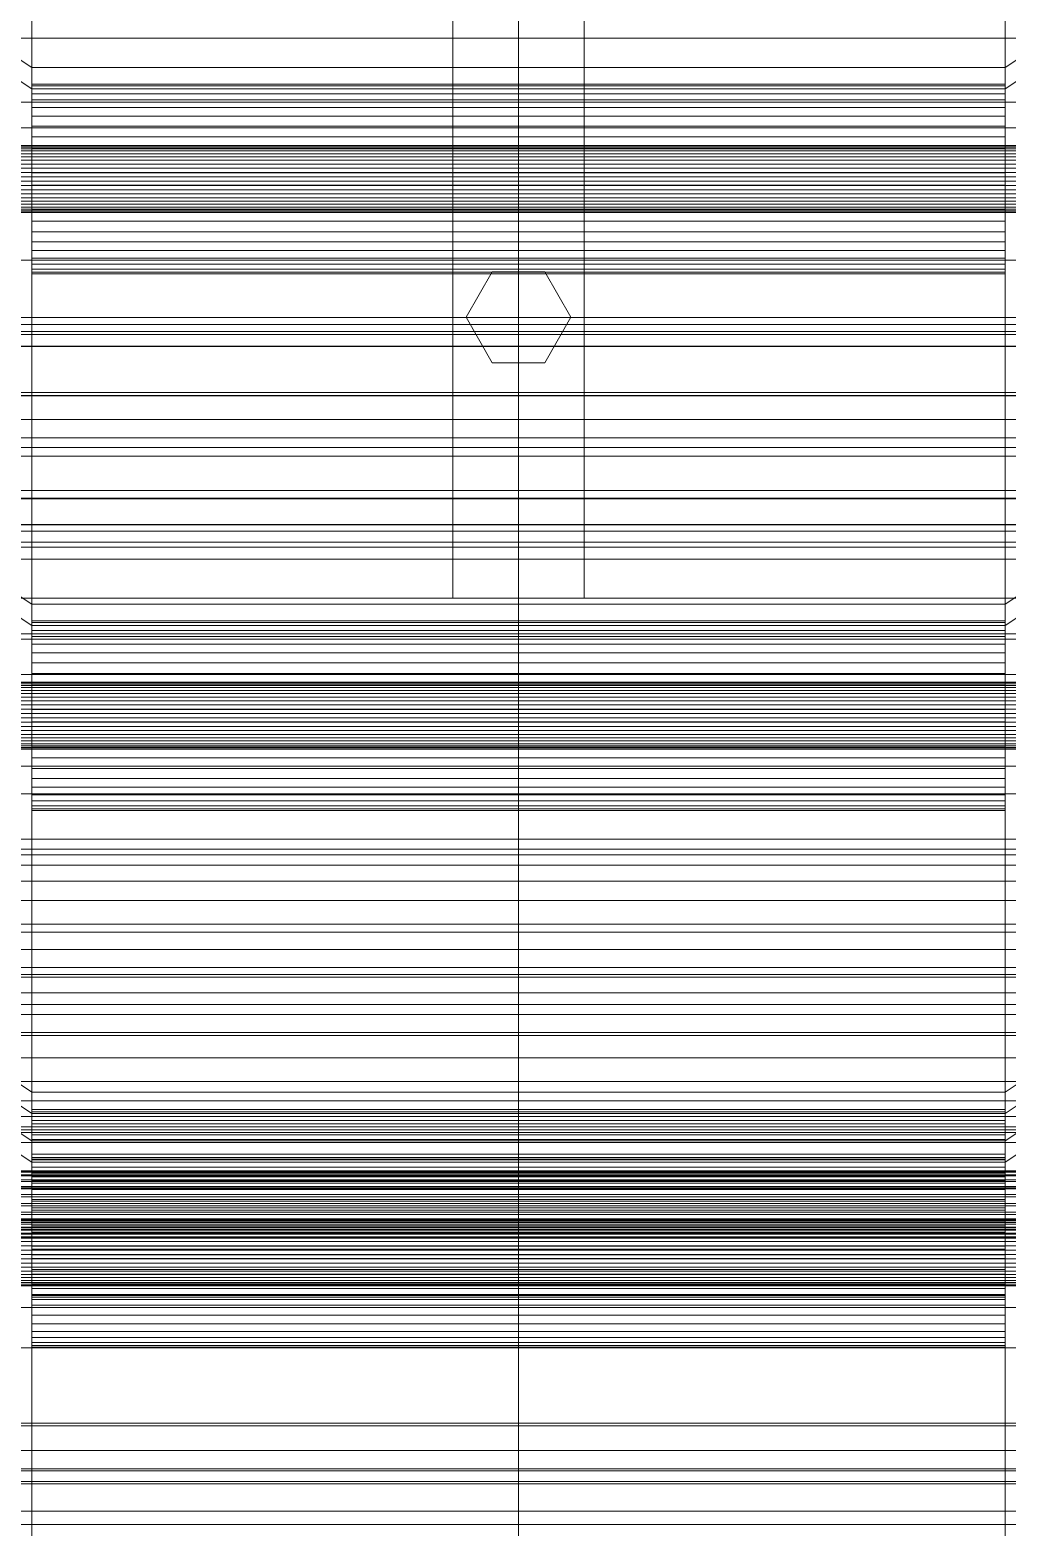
# Model space of a CAD drawing. Header units: millimetres. Extents: x -1970 to 34302, y -65268 to 6837.
# Drawn here: x -130.5 to 130.5, y -32948.1 to -32548.3 of the extents above; entities that cross this region are included whole.
import ezdxf

# ---------------------------------------------------------------- set-up
doc = ezdxf.new("R2010")
doc.units = ezdxf.units.MM
for name, color, linetype, lineweight in [('frontal_C01', 7, 'Continuous', 0), ('frontal_C01-mix', 7, 'Continuous', 0), ('frontal_C02', 7, 'Continuous', 0), ('frontal_tolva', 7, 'Continuous', 0)]:
    doc.layers.add(name, color=color, linetype=linetype, lineweight=lineweight)

msp = doc.modelspace()

# ---------------------------------------------------------------- linework, layer by layer
at = {"layer": 'frontal_C01'}
for p, q in [((-130, -32558.316), (-130, -32333.634)), ((0, -32558.316), (0, -32333.634)), ((130, -32558.316), (130, -32333.634)), ((-130, -32339.322), (-130, -32564.003)), ((0, -32339.322), (0, -32564.003)), ((130, -32339.322), (130, -32564.003)), ((-130, -32558.316), (-228.298, -32493.072)), ((228.298, -32493.072), (130, -32558.316)), ((-228.298, -32498.76), (-130, -32564.003)), ((130, -32564.003), (228.298, -32498.76)), ((-130, -32701.667), (-130, -32558.316)), ((0, -32558.316), (-130, -32558.316)), ((0, -32701.667), (0, -32558.316)), ((130, -32558.316), (0, -32558.316)), ((130, -32701.667), (130, -32558.316)), ((-130, -32564.003), (-130, -32562.718)), ((-130, -32562.718), (-130, -32563.161)), ((-130, -32562.718), (130, -32562.718)), ((130, -32563.161), (130, -32562.718)), ((130, -32562.718), (130, -32564.003)), ((-130, -32563.161), (-130, -32565.3)), ((-130, -32563.161), (130, -32563.161)), ((-130, -32564.003), (-130, -32707.354)), ((-130, -32564.003), (0, -32564.003)), ((-130, -32566.928), (-130, -32564.003)), ((-130, -32564.003), (130, -32564.003)), ((-130, -32565.3), (-130, -32568.992)), ((-130, -32565.3), (130, -32565.3)), ((-130, -32571.293), (-130, -32566.928)), ((-130, -32566.928), (130, -32566.928)), ((0, -32564.003), (0, -32707.354)), ((0, -32564.003), (130, -32564.003)), ((130, -32565.3), (130, -32563.161)), ((130, -32564.003), (130, -32707.354)), ((130, -32564.003), (130, -32566.928)), ((130, -32568.992), (130, -32565.3)), ((130, -32566.928), (130, -32571.293)), ((300, -32567.576), (-300, -32567.576)), ((-130, -32568.992), (-130, -32573.983)), ((-130, -32568.992), (130, -32568.992)), ((130, -32573.983), (130, -32568.992)), ((-130, -32576.801), (-130, -32571.293)), ((-130, -32571.293), (130, -32571.293)), ((-130, -32573.983), (-130, -32579.933)), ((-130, -32573.983), (130, -32573.983)), ((130, -32571.293), (130, -32576.801)), ((130, -32579.933), (130, -32573.983)), ((-148, -32579.084), (148, -32579.084)), ((-130, -32583.077), (-130, -32576.801)), ((-130, -32576.801), (130, -32576.801)), ((130, -32576.801), (130, -32583.077)), ((-148, -32579.241), (148, -32579.241)), ((-148, -32579.54), (148, -32579.54)), ((-148, -32579.999), (148, -32579.999)), ((-148, -32580.576), (148, -32580.576)), ((-148, -32581.307), (148, -32581.307)), ((-148, -32582.123), (148, -32582.123)), ((-148, -32583.076), (148, -32583.076)), ((-130, -32579.933), (-130, -32586.439)), ((130, -32579.933), (-130, -32579.933)), ((-130, -32589.693), (-130, -32583.077)), ((-130, -32583.077), (130, -32583.077)), ((130, -32586.439), (130, -32579.933)), ((130, -32583.077), (130, -32589.693)), ((-148, -32584.075), (148, -32584.075)), ((148, -32585.184), (-148, -32585.184)), ((-148, -32586.298), (148, -32586.298)), ((-130, -32586.439), (-130, -32593.054)), ((-130, -32586.439), (130, -32586.439)), ((130, -32593.054), (130, -32586.439)), ((300, -32589.772), (-300, -32589.772)), ((-148, -32587.489), (148, -32587.489)), ((-148, -32588.643), (148, -32588.643)), ((-148, -32589.834), (148, -32589.834)), ((-148, -32590.947), (148, -32590.947)), ((-130, -32596.198), (-130, -32589.693)), ((-130, -32589.693), (130, -32589.693)), ((130, -32589.693), (130, -32596.198)), ((-148, -32592.057), (148, -32592.057)), ((-148, -32593.056), (148, -32593.056)), ((-148, -32594.009), (148, -32594.009)), ((-148, -32594.825), (148, -32594.825)), ((-130, -32593.054), (-130, -32599.33)), ((-130, -32593.054), (130, -32593.054)), ((130, -32599.33), (130, -32593.054)), ((-148, -32595.556), (148, -32595.556)), ((-148, -32596.132), (148, -32596.132)), ((-148, -32596.592), (148, -32596.592)), ((-148, -32596.891), (148, -32596.891)), ((-148, -32597.047), (148, -32597.047)), ((-130, -32602.149), (-130, -32596.198)), ((-130, -32596.198), (130, -32596.198)), ((130, -32596.198), (130, -32602.149)), ((-130, -32599.33), (-130, -32604.839)), ((-130, -32599.33), (130, -32599.33)), ((-130, -32607.14), (-130, -32602.149)), ((-130, -32602.149), (130, -32602.149)), ((130, -32604.839), (130, -32599.33)), ((130, -32602.149), (130, -32607.14)), ((-130, -32604.839), (-130, -32609.204)), ((-130, -32604.839), (130, -32604.839)), ((-130, -32610.831), (-130, -32607.14)), ((-130, -32607.14), (130, -32607.14)), ((130, -32609.204), (130, -32604.839)), ((130, -32607.14), (130, -32610.831)), ((300, -32609.747), (-300, -32609.747)), ((-130, -32609.204), (-130, -32612.129)), ((-130, -32609.204), (130, -32609.204)), ((-130, -32612.971), (-130, -32610.831)), ((-130, -32610.831), (130, -32610.831)), ((130, -32612.129), (130, -32609.204)), ((130, -32610.831), (130, -32612.971)), ((-130, -32612.129), (-130, -32613.414)), ((-130, -32612.129), (130, -32612.129)), ((-130, -32613.414), (-130, -32612.971)), ((-130, -32612.971), (130, -32612.971)), ((-130, -32613.414), (130, -32613.414)), ((130, -32613.414), (130, -32612.129)), ((130, -32612.971), (130, -32613.414)), ((300, -32628.807), (-300, -32628.807)), ((-130, -32701.667), (-228.298, -32636.423)), ((228.298, -32636.423), (130, -32701.667)), ((-228.298, -32642.111), (-130, -32707.354)), ((130, -32707.354), (228.298, -32642.111)), ((-425, -32645.87), (425, -32645.87)), ((300, -32645.117), (-300, -32645.117)), ((425, -32657.238), (-425, -32657.238)), ((425, -32662.134), (-425, -32662.134)), ((300, -32659.742), (-300, -32659.742)), ((-425, -32673.503), (425, -32673.503)), ((300, -32671.275), (-300, -32671.275)), ((300, -32680.469), (-300, -32680.469)), ((250, -32680.37), (-250, -32680.37)), ((300, -32686.439), (-300, -32686.439)), ((-250, -32685.104), (250, -32685.104)), ((300, -32689.575), (-300, -32689.575)), ((-130, -32845.018), (-130, -32701.667)), ((0, -32701.667), (-130, -32701.667)), ((0, -32845.018), (0, -32701.667)), ((130, -32701.667), (0, -32701.667)), ((130, -32845.018), (130, -32701.667)), ((-130, -32707.354), (-130, -32706.069)), ((-130, -32706.069), (-130, -32706.512)), ((-130, -32706.069), (130, -32706.069)), ((-130, -32706.512), (-130, -32708.651)), ((-130, -32706.512), (130, -32706.512)), ((130, -32706.512), (130, -32706.069)), ((130, -32706.069), (130, -32707.354)), ((130, -32708.651), (130, -32706.512)), ((-130, -32707.354), (-130, -32850.705)), ((-130, -32707.354), (0, -32707.354)), ((-130, -32710.279), (-130, -32707.354)), ((-130, -32707.354), (130, -32707.354)), ((-130, -32708.651), (-130, -32712.343)), ((-130, -32708.651), (130, -32708.651)), ((-130, -32714.644), (-130, -32710.279)), ((-130, -32710.279), (130, -32710.279)), ((0, -32707.354), (0, -32850.705)), ((0, -32707.354), (130, -32707.354)), ((130, -32707.354), (130, -32850.705)), ((130, -32707.354), (130, -32710.279)), ((130, -32712.343), (130, -32708.651)), ((130, -32710.279), (130, -32714.644)), ((-130, -32712.343), (-130, -32717.334)), ((-130, -32712.343), (130, -32712.343)), ((-130, -32720.152), (-130, -32714.644)), ((-130, -32714.644), (130, -32714.644)), ((130, -32717.334), (130, -32712.343)), ((130, -32714.644), (130, -32720.152)), ((-130, -32717.334), (-130, -32723.285)), ((-130, -32717.334), (130, -32717.334)), ((130, -32723.285), (130, -32717.334)), ((-148, -32722.436), (148, -32722.436)), ((-148, -32722.592), (148, -32722.592)), ((-148, -32722.891), (148, -32722.891)), ((-130, -32726.428), (-130, -32720.152)), ((-130, -32720.152), (130, -32720.152)), ((130, -32720.152), (130, -32726.428)), ((-148, -32723.351), (148, -32723.351)), ((-148, -32723.927), (148, -32723.927)), ((-148, -32724.658), (148, -32724.658)), ((-148, -32725.474), (148, -32725.474)), ((-148, -32726.427), (148, -32726.427)), ((-130, -32723.285), (-130, -32729.79)), ((130, -32723.285), (-130, -32723.285)), ((-130, -32733.044), (-130, -32726.428)), ((-130, -32726.428), (130, -32726.428)), ((130, -32729.79), (130, -32723.285)), ((130, -32726.428), (130, -32733.044)), ((-148, -32727.426), (148, -32727.426)), ((148, -32728.535), (-148, -32728.535)), ((-148, -32729.649), (148, -32729.649)), ((-148, -32730.84), (148, -32730.84)), ((-130, -32729.79), (-130, -32736.406)), ((-130, -32729.79), (130, -32729.79)), ((130, -32736.406), (130, -32729.79)), ((-148, -32731.994), (148, -32731.994)), ((-148, -32733.185), (148, -32733.185)), ((-148, -32734.299), (148, -32734.299)), ((-130, -32739.549), (-130, -32733.044)), ((-130, -32733.044), (130, -32733.044)), ((130, -32733.044), (130, -32739.549)), ((-148, -32735.408), (148, -32735.408)), ((-148, -32736.407), (148, -32736.407)), ((-148, -32737.36), (148, -32737.36)), ((-148, -32738.176), (148, -32738.176)), ((-148, -32738.907), (148, -32738.907)), ((-130, -32736.406), (-130, -32742.682)), ((-130, -32736.406), (130, -32736.406)), ((130, -32742.682), (130, -32736.406)), ((-148, -32739.484), (148, -32739.484)), ((-148, -32739.943), (148, -32739.943)), ((-148, -32740.242), (148, -32740.242)), ((-148, -32740.399), (148, -32740.399)), ((-130, -32745.5), (-130, -32739.549)), ((-130, -32739.549), (130, -32739.549)), ((-130, -32742.682), (-130, -32748.19)), ((-130, -32742.682), (130, -32742.682)), ((130, -32739.549), (130, -32745.5)), ((130, -32748.19), (130, -32742.682)), ((-130, -32750.491), (-130, -32745.5)), ((-130, -32745.5), (130, -32745.5)), ((130, -32745.5), (130, -32750.491)), ((-130, -32748.19), (-130, -32752.555)), ((-130, -32748.19), (130, -32748.19)), ((-130, -32754.183), (-130, -32750.491)), ((-130, -32750.491), (130, -32750.491)), ((130, -32752.555), (130, -32748.19)), ((130, -32750.491), (130, -32754.183)), ((-130, -32752.555), (-130, -32755.48)), ((-130, -32752.555), (130, -32752.555)), ((-130, -32756.322), (-130, -32754.183)), ((-130, -32754.183), (130, -32754.183)), ((130, -32755.48), (130, -32752.555)), ((130, -32754.183), (130, -32756.322)), ((-130, -32755.48), (-130, -32756.765)), ((-130, -32755.48), (130, -32755.48)), ((-130, -32756.765), (-130, -32756.322)), ((-130, -32756.322), (130, -32756.322)), ((-130, -32756.765), (130, -32756.765)), ((130, -32756.765), (130, -32755.48)), ((130, -32756.322), (130, -32756.765)), ((-130, -32845.018), (-228.298, -32779.774)), ((228.298, -32779.774), (130, -32845.018)), ((-228.298, -32785.462), (-130, -32850.705)), ((130, -32850.705), (228.298, -32785.462)), ((-425, -32789.221), (425, -32789.221)), ((425, -32800.589), (-425, -32800.589)), ((425, -32805.486), (-425, -32805.486)), ((-425, -32816.854), (425, -32816.854)), ((-130, -32988.369), (-130, -32845.018)), ((0, -32845.018), (-130, -32845.018)), ((0, -32988.369), (0, -32845.018)), ((130, -32845.018), (0, -32845.018)), ((130, -32988.369), (130, -32845.018)), ((-130, -32850.705), (-130, -32849.42)), ((-130, -32849.42), (-130, -32849.863)), ((-130, -32849.42), (130, -32849.42)), ((-130, -32849.863), (-130, -32852.003)), ((-130, -32849.863), (130, -32849.863)), ((-130, -32850.705), (-130, -32994.056)), ((-130, -32850.705), (0, -32850.705)), ((-130, -32853.63), (-130, -32850.705)), ((-130, -32850.705), (130, -32850.705)), ((0, -32850.705), (0, -32994.056)), ((0, -32850.705), (130, -32850.705)), ((130, -32849.863), (130, -32849.42)), ((130, -32849.42), (130, -32850.705)), ((130, -32852.003), (130, -32849.863)), ((130, -32850.705), (130, -32994.056)), ((130, -32850.705), (130, -32853.63)), ((-130, -32852.003), (-130, -32855.694)), ((-130, -32852.003), (130, -32852.003)), ((-130, -32857.995), (-130, -32853.63)), ((-130, -32853.63), (130, -32853.63)), ((130, -32855.694), (130, -32852.003)), ((130, -32853.63), (130, -32857.995)), ((-130, -32855.694), (-130, -32860.685)), ((-130, -32855.694), (130, -32855.694)), ((-130, -32863.504), (-130, -32857.995)), ((-130, -32857.995), (130, -32857.995)), ((130, -32860.685), (130, -32855.694)), ((130, -32857.995), (130, -32863.504)), ((-130, -32860.685), (-130, -32866.636)), ((-130, -32860.685), (130, -32860.685)), ((130, -32866.636), (130, -32860.685)), ((-148, -32865.787), (148, -32865.787)), ((-148, -32865.943), (148, -32865.943)), ((-148, -32866.242), (148, -32866.242)), ((-148, -32866.702), (148, -32866.702)), ((-130, -32869.78), (-130, -32863.504)), ((-130, -32863.504), (130, -32863.504)), ((-130, -32866.636), (-130, -32873.141)), ((130, -32866.636), (-130, -32866.636)), ((130, -32863.504), (130, -32869.78)), ((130, -32873.141), (130, -32866.636)), ((-148, -32867.278), (148, -32867.278)), ((-148, -32868.01), (148, -32868.01)), ((-148, -32868.825), (148, -32868.825)), ((-148, -32869.778), (148, -32869.778)), ((-148, -32870.777), (148, -32870.777)), ((-130, -32876.396), (-130, -32869.78)), ((-130, -32869.78), (130, -32869.78)), ((130, -32869.78), (130, -32876.396)), ((148, -32871.887), (-148, -32871.887)), ((-148, -32873.001), (148, -32873.001)), ((-148, -32874.192), (148, -32874.192)), ((-130, -32873.141), (-130, -32879.757)), ((-130, -32873.141), (130, -32873.141)), ((130, -32879.757), (130, -32873.141)), ((-148, -32875.345), (148, -32875.345)), ((-148, -32876.536), (148, -32876.536)), ((-148, -32877.65), (148, -32877.65)), ((-148, -32878.76), (148, -32878.76)), ((-130, -32882.901), (-130, -32876.396)), ((-130, -32876.396), (130, -32876.396)), ((130, -32876.396), (130, -32882.901)), ((-148, -32879.758), (148, -32879.758)), ((-148, -32880.711), (148, -32880.711)), ((-148, -32881.527), (148, -32881.527)), ((-148, -32882.258), (148, -32882.258)), ((-148, -32882.835), (148, -32882.835)), ((-130, -32879.757), (-130, -32886.033)), ((-130, -32879.757), (130, -32879.757)), ((-130, -32888.851), (-130, -32882.901)), ((-130, -32882.901), (130, -32882.901)), ((130, -32886.033), (130, -32879.757)), ((130, -32882.901), (130, -32888.851)), ((-148, -32883.294), (148, -32883.294)), ((-148, -32883.593), (148, -32883.593)), ((-148, -32883.75), (148, -32883.75)), ((-130, -32886.033), (-130, -32891.541)), ((-130, -32886.033), (130, -32886.033)), ((130, -32891.541), (130, -32886.033)), ((-130, -32893.842), (-130, -32888.851)), ((-130, -32888.851), (130, -32888.851)), ((130, -32888.851), (130, -32893.842)), ((-130, -32891.541), (-130, -32895.906)), ((-130, -32891.541), (130, -32891.541)), ((-130, -32897.534), (-130, -32893.842)), ((-130, -32893.842), (130, -32893.842)), ((130, -32895.906), (130, -32891.541)), ((130, -32893.842), (130, -32897.534)), ((-130, -32895.906), (-130, -32898.831)), ((-130, -32895.906), (130, -32895.906)), ((-130, -32899.673), (-130, -32897.534)), ((-130, -32897.534), (130, -32897.534)), ((-130, -32898.831), (-130, -32900.116)), ((-130, -32898.831), (130, -32898.831)), ((130, -32898.831), (130, -32895.906)), ((130, -32897.534), (130, -32899.673)), ((130, -32900.116), (130, -32898.831)), ((-130, -32900.116), (-130, -32899.673)), ((-130, -32899.673), (130, -32899.673)), ((-130, -32900.116), (130, -32900.116)), ((130, -32899.673), (130, -32900.116)), ((-450, -32920.358), (450, -32920.358)), ((450, -32933.165), (-450, -32933.165)), ((-425, -32932.572), (425, -32932.572)), ((425, -32943.94), (-425, -32943.94))]:
    msp.add_line(p, q, dxfattribs=at)
at = {"layer": 'frontal_C01-mix'}
msp.add_line((-150, -32744.944), (150, -32744.944), dxfattribs=at)
at = {"layer": 'frontal_C02'}
for p, q in [((300, -32550.456), (-300, -32550.456)), ((-300, -32574.364), (300, -32574.364)), ((300, -32625.048), (-300, -32625.048)), ((-130, -32626.968), (-250, -32626.968)), ((-130, -32831.954), (-130, -32626.968)), ((0, -32626.968), (-130, -32626.968)), ((-130, -32632.709), (-130, -32626.968)), ((0, -32831.954), (0, -32626.968)), ((130, -32626.968), (0, -32626.968)), ((0, -32632.709), (0, -32626.968)), ((130, -32831.954), (130, -32626.968)), ((250, -32626.968), (130, -32626.968)), ((130, -32632.709), (130, -32626.968)), ((300, -32629.557), (-300, -32629.557)), ((300, -32632.799), (-300, -32632.799)), ((-250, -32632.709), (-130, -32632.709)), ((-130, -32632.709), (-130, -32837.695)), ((-130, -32632.709), (0, -32632.709)), ((0, -32632.709), (0, -32837.695)), ((0, -32632.709), (130, -32632.709)), ((130, -32632.709), (130, -32837.695)), ((130, -32632.709), (250, -32632.709)), ((300, -32646.018), (-300, -32646.018)), ((300, -32652.28), (-300, -32652.28)), ((300, -32673.309), (-300, -32673.309)), ((300, -32682.165), (-300, -32682.165)), ((300, -32709.571), (-300, -32709.571)), ((300, -32720.417), (-300, -32720.417)), ((-300, -32752.331), (300, -32752.331)), ((300, -32764.429), (-300, -32764.429)), ((-130, -32831.954), (-228.298, -32766.096)), ((228.298, -32766.096), (130, -32831.954)), ((342.5, -32767.115), (-342.5, -32767.115)), ((342.5, -32768.598), (-342.5, -32768.598)), ((342.5, -32771.389), (-342.5, -32771.389)), ((-228.298, -32771.837), (-130, -32837.695)), ((130, -32837.695), (228.298, -32771.837)), ((342.5, -32775.615), (-342.5, -32775.615)), ((342.5, -32780.772), (-342.5, -32780.772)), ((342.5, -32787.096), (-342.5, -32787.096)), ((-342.5, -32793.833), (342.5, -32793.833)), ((300, -32798.677), (-300, -32798.677)), ((342.5, -32801.293), (-342.5, -32801.293)), ((342.5, -32808.586), (-342.5, -32808.586)), ((300, -32811.201), (-300, -32811.201)), ((342.5, -32816.045), (-342.5, -32816.045)), ((342.5, -32822.783), (-342.5, -32822.783)), ((342.5, -32829.107), (-342.5, -32829.107)), ((342.5, -32834.264), (-342.5, -32834.264)), ((-130, -32962.739), (-130, -32831.954)), ((0, -32831.954), (-130, -32831.954)), ((0, -32962.739), (0, -32831.954)), ((130, -32831.954), (0, -32831.954)), ((130, -32962.739), (130, -32831.954)), ((342.5, -32838.489), (-342.5, -32838.489)), ((-130, -32837.695), (-130, -32836.602)), ((-130, -32836.602), (-130, -32837.238)), ((-130, -32836.602), (130, -32836.602)), ((-130, -32837.238), (-130, -32839.561)), ((-130, -32837.238), (130, -32837.238)), ((-130, -32837.695), (-130, -32968.48)), ((-130, -32837.695), (0, -32837.695)), ((-130, -32840.444), (-130, -32837.695)), ((-130, -32837.695), (130, -32837.695)), ((0, -32837.695), (0, -32968.48)), ((0, -32837.695), (130, -32837.695)), ((130, -32837.238), (130, -32836.602)), ((130, -32836.602), (130, -32837.695)), ((130, -32839.561), (130, -32837.238)), ((130, -32837.695), (130, -32968.48)), ((130, -32837.695), (130, -32840.444)), ((342.5, -32841.28), (-342.5, -32841.28)), ((342.5, -32842.764), (-342.5, -32842.764)), ((-130, -32839.561), (-130, -32843.412)), ((-130, -32839.561), (130, -32839.561)), ((-130, -32844.661), (-130, -32840.444)), ((-130, -32840.444), (130, -32840.444)), ((130, -32843.412), (130, -32839.561)), ((130, -32840.444), (130, -32844.661)), ((300, -32845.45), (-300, -32845.45)), ((-130, -32843.412), (-130, -32848.529)), ((-130, -32843.412), (130, -32843.412)), ((-130, -32850.059), (-130, -32844.661)), ((-130, -32844.661), (130, -32844.661)), ((130, -32848.529), (130, -32843.412)), ((130, -32844.661), (130, -32850.059)), ((-130, -32848.529), (-130, -32854.563)), ((-130, -32848.529), (130, -32848.529)), ((-130, -32856.27), (-130, -32850.059)), ((-130, -32850.059), (130, -32850.059)), ((130, -32854.563), (130, -32848.529)), ((130, -32850.059), (130, -32856.27)), ((-148, -32852.992), (148, -32852.992)), ((-148, -32853.217), (148, -32853.217)), ((-148, -32853.379), (148, -32853.379)), ((-148, -32854.04), (148, -32854.04)), ((-148, -32854.353), (148, -32854.353)), ((-130, -32854.563), (-130, -32861.103)), ((130, -32854.563), (-130, -32854.563)), ((130, -32861.103), (130, -32854.563)), ((300, -32857.547), (-300, -32857.547)), ((-148, -32855.405), (148, -32855.405)), ((-148, -32855.847), (148, -32855.847)), ((-148, -32857.218), (148, -32857.218)), ((-148, -32857.76), (148, -32857.76)), ((-130, -32862.87), (-130, -32856.27)), ((-130, -32856.27), (130, -32856.27)), ((130, -32856.27), (130, -32862.87)), ((148, -32859.356), (-148, -32859.356)), ((-148, -32859.961), (148, -32859.961)), ((-148, -32861.673), (148, -32861.673)), ((-148, -32862.299), (148, -32862.299)), ((-130, -32861.103), (-130, -32867.703)), ((-130, -32861.103), (130, -32861.103)), ((-130, -32869.41), (-130, -32862.87)), ((-130, -32862.87), (130, -32862.87)), ((130, -32867.703), (130, -32861.103)), ((130, -32862.87), (130, -32869.41)), ((-148, -32864.012), (148, -32864.012)), ((-148, -32864.617), (148, -32864.617)), ((-148, -32866.212), (148, -32866.212)), ((-148, -32866.755), (148, -32866.755)), ((-148, -32868.125), (148, -32868.125)), ((-148, -32868.568), (148, -32868.568)), ((-148, -32869.619), (148, -32869.619)), ((-148, -32869.932), (148, -32869.932)), ((-148, -32870.593), (148, -32870.593)), ((-148, -32870.755), (148, -32870.755)), ((-148, -32870.981), (148, -32870.981)), ((-130, -32867.703), (-130, -32873.913)), ((-130, -32867.703), (130, -32867.703)), ((-130, -32875.444), (-130, -32869.41)), ((-130, -32869.41), (130, -32869.41)), ((130, -32873.913), (130, -32867.703)), ((130, -32869.41), (130, -32875.444)), ((-130, -32873.913), (-130, -32879.311)), ((-130, -32873.913), (130, -32873.913)), ((130, -32879.311), (130, -32873.913)), ((-130, -32880.561), (-130, -32875.444)), ((-130, -32875.444), (130, -32875.444)), ((130, -32875.444), (130, -32880.561)), ((-130, -32879.311), (-130, -32883.528)), ((-130, -32879.311), (130, -32879.311)), ((-130, -32884.412), (-130, -32880.561)), ((-130, -32880.561), (130, -32880.561)), ((130, -32883.528), (130, -32879.311)), ((130, -32880.561), (130, -32884.412)), ((-130, -32883.528), (-130, -32886.277)), ((-130, -32883.528), (130, -32883.528)), ((-130, -32886.735), (-130, -32884.412)), ((-130, -32884.412), (130, -32884.412)), ((-130, -32886.277), (-130, -32887.371)), ((-130, -32886.277), (130, -32886.277)), ((-130, -32887.371), (-130, -32886.735)), ((-130, -32886.735), (130, -32886.735)), ((130, -32886.277), (130, -32883.528)), ((130, -32884.412), (130, -32886.735)), ((130, -32887.371), (130, -32886.277)), ((130, -32886.735), (130, -32887.371)), ((300, -32889.462), (-300, -32889.462)), ((-130, -32887.371), (130, -32887.371)), ((300, -32900.308), (-300, -32900.308)), ((-425, -32921.124), (425, -32921.124)), ((300, -32927.714), (-300, -32927.714)), ((425, -32932.6), (-425, -32932.6)), ((425, -32935.971), (-425, -32935.971)), ((300, -32936.569), (-300, -32936.569)), ((-425, -32947.447), (425, -32947.447))]:
    msp.add_line(p, q, dxfattribs=at)
at = {"layer": 'frontal_tolva'}
for p, q in [((-17.5, -32700), (-17.5, -31730)), ((17.5, -32700), (17.5, -31730)), ((-14, -32625), (-7, -32612.876)), ((-7, -32612.876), (7, -32612.876)), ((7, -32612.876), (14, -32625)), ((-7, -32637.124), (-14, -32625)), ((14, -32625), (7, -32637.124)), ((7, -32637.124), (-7, -32637.124)), ((-1821.5, -32700), (1821.5, -32700)), ((-1725, -32700), (1725, -32700)), ((17.5, -32700), (-17.5, -32700)), ((-1821.5, -32711), (1821.5, -32711)), ((-1821.5, -32842), (1821.5, -32842)), ((-1821.5, -32853), (1821.5, -32853))]:
    msp.add_line(p, q, dxfattribs=at)

doc.saveas('drawing.dxf')
